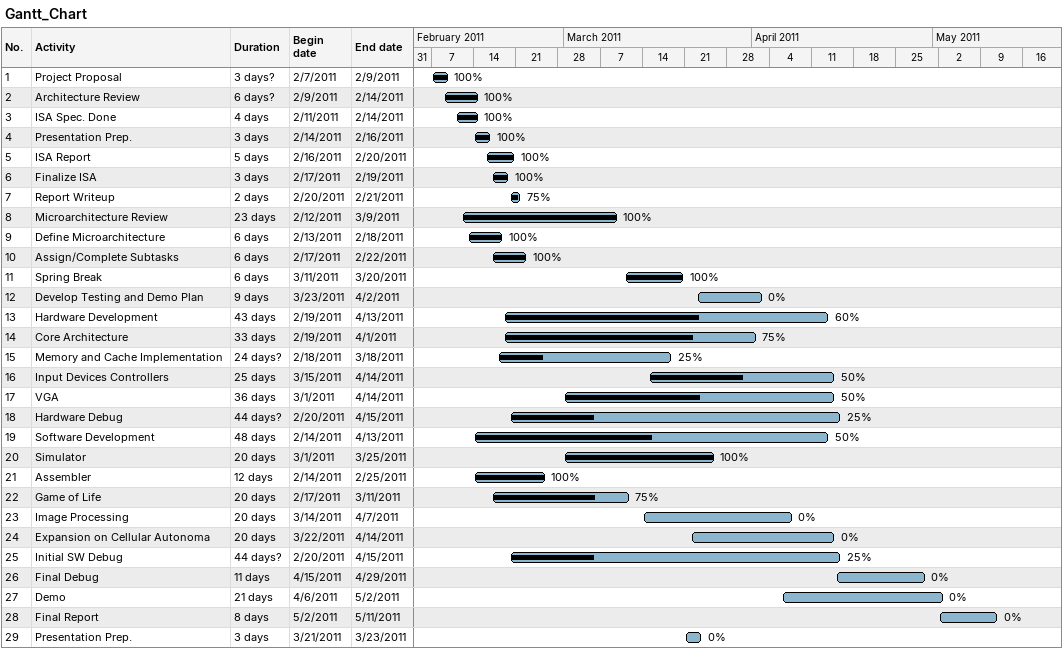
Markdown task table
Gantt_Chart

| ID | Task | Duration | Start | Finish | % complete |
|---|---|---|---|---|---|
| 1 | Project Proposal | 3d? | 2011-02-07 | 2011-02-09 | 100 |
| 2 | Architecture Review | 6d? | 2011-02-09 | 2011-02-14 | 100 |
| 3 | ISA Spec. Done | 4d | 2011-02-11 | 2011-02-14 | 100 |
| 4 | Presentation Prep. | 3d | 2011-02-14 | 2011-02-16 | 100 |
| 5 | ISA Report | 5d | 2011-02-16 | 2011-02-20 | 100 |
| 6 | Finalize ISA | 3d | 2011-02-17 | 2011-02-19 | 100 |
| 7 | Report Writeup | 2d | 2011-02-20 | 2011-02-21 | 75 |
| 8 | Microarchitecture Review | 23d | 2011-02-12 | 2011-03-09 | 100 |
| 9 | Define Microarchitecture | 6d | 2011-02-13 | 2011-02-18 | 100 |
| 10 | Assign/Complete Subtasks | 6d | 2011-02-17 | 2011-02-22 | 100 |
| 11 | Spring Break | 6d | 2011-03-11 | 2011-03-20 | 100 |
| 12 | Develop Testing and Demo Plan | 9d | 2011-03-23 | 2011-04-02 | 0 |
| 13 | Hardware Development | 43d | 2011-02-19 | 2011-04-13 | 60 |
| 14 | Core Architecture | 33d | 2011-02-19 | 2011-04-01 | 75 |
| 15 | Memory and Cache Implementation | 24d? | 2011-02-18 | 2011-03-18 | 25 |
| 16 | Input Devices Controllers | 25d | 2011-03-15 | 2011-04-14 | 50 |
| 17 | VGA | 36d | 2011-03-01 | 2011-04-14 | 50 |
| 18 | Hardware Debug | 44d? | 2011-02-20 | 2011-04-15 | 25 |
| 19 | Software Development | 48d | 2011-02-14 | 2011-04-13 | 50 |
| 20 | Simulator | 20d | 2011-03-01 | 2011-03-25 | 100 |
| 21 | Assembler | 12d | 2011-02-14 | 2011-02-25 | 100 |
| 22 | Game of Life | 20d | 2011-02-17 | 2011-03-11 | 75 |
| 23 | Image Processing | 20d | 2011-03-14 | 2011-04-07 | 0 |
| 24 | Expansion on Cellular Autonoma | 20d | 2011-03-22 | 2011-04-14 | 0 |
| 25 | Initial SW Debug | 44d? | 2011-02-20 | 2011-04-15 | 25 |
| 26 | Final Debug | 11d | 2011-04-15 | 2011-04-29 | 0 |
| 27 | Demo | 21d | 2011-04-06 | 2011-05-02 | 0 |
| 28 | Final Report | 8d | 2011-05-02 | 2011-05-11 | 0 |
| 29 | Presentation Prep. | 3d | 2011-03-21 | 2011-03-23 | 0 |
